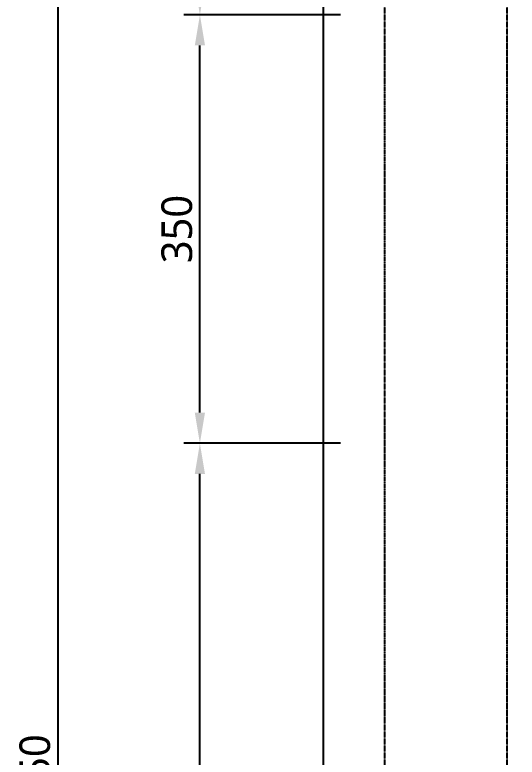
# Model space of a CAD drawing. Header units: millimetres. Extents: x -9013 to 516, y -36629 to 6082.
# Drawn here: x -5500 to -5090, y -35150 to -34543 of the extents above; entities that cross this region are included whole.
import ezdxf

# ---------------------------------------------------------------- set-up
doc = ezdxf.new("R2010")
doc.units = ezdxf.units.MM
doc.header["$LTSCALE"] = 0.05
doc.linetypes.add('CENTER2', pattern=[28.575, 19.05, -3.175, 3.175, -3.175])
doc.layers.get('0').update_dxf_attribs({"lineweight": 18})
doc.layers.get('Defpoints').update_dxf_attribs({"color": 140, "lineweight": 18})
doc.layers.add('1CO', color=4, linetype='Continuous')
doc.layers.add('HWAT___5CS', color=3, linetype='CENTER2')
doc.styles.add('trebuchet_MS', font='trebuc.ttf')
doc.dimstyles.new('MGP', dxfattribs={"dimtxt": 2.5, "dimasz": 2.5, "dimexe": 1.25, "dimexo": 0.625, "dimtad": 1, "dimdec": 0, "dimtxsty": 'trebuchet_MS', "dimcen": 2.5, "dimclrt": 7, "dimadec": 0, "dimazin": 0, "dimtfac": 1, "dimtdec": 0, "dimtmove": 0, "dimatfit": 3, "dimfxl": 1.148294, "dimfxlon": 1, "dimarcsym": 2})

# ---------------------------------------------------------------- blocks, each defined once
blk = doc.blocks.new('*D727')
at = {"color": 0, "lineweight": -2, "transparency": 16777216}
for p, q in [((-5349.77, -33993.41), (-5477.6, -33993.41)), ((-5464.6, -34018.41), (-5464.6, -36318.41)), ((-5349.77, -36343.41), (-5477.6, -36343.41))]:
    blk.add_line(p, q, dxfattribs=at)
at = {"color": 0, "transparency": 16777216}
for points in [[(-5468.76, -34018.41), (-5460.43, -34018.41), (-5464.6, -33993.41)], [(-5468.76, -36318.41), (-5460.43, -36318.41), (-5464.6, -36343.41)]]:
    blk.add_solid(points, dxfattribs=at)
at = {"layer": 'Defpoints', "color": 0, "transparency": 16777216}
for p in [(-5097.85, -33993.41), (-5464.6, -36343.41), (-5097.85, -36343.41)]:
    blk.add_point(p, dxfattribs=at)
at = {"color": 7, "transparency": 16777216, "insert": (-5483.32, -35168.41), "char_height": 25, "attachment_point": 5, "rotation": 90, "style": 'trebuchet_MS'}
blk.add_mtext('2350', dxfattribs=at)
blk = doc.blocks.new('*D762')
at = {"color": 0, "lineweight": -2, "transparency": 16777216}
for p, q in [((-5233.89, -34893.41), (-5361.72, -34893.41)), ((-5348.72, -35468.41), (-5348.72, -34918.41)), ((-5233.89, -35493.41), (-5361.72, -35493.41))]:
    blk.add_line(p, q, dxfattribs=at)
at = {"color": 0, "transparency": 16777216}
for points in [[(-5352.89, -34918.41), (-5344.56, -34918.41), (-5348.72, -34893.41)], [(-5352.89, -35468.41), (-5344.56, -35468.41), (-5348.72, -35493.41)]]:
    blk.add_solid(points, dxfattribs=at)
at = {"layer": 'Defpoints', "color": 0, "transparency": 16777216}
for p in [(-5348.72, -34893.41), (-4897.85, -34893.41), (-4897.85, -35493.41)]:
    blk.add_point(p, dxfattribs=at)
at = {"color": 7, "transparency": 16777216, "insert": (-5367.48, -35193.41), "char_height": 25, "attachment_point": 5, "rotation": 90, "style": 'trebuchet_MS'}
blk.add_mtext('600', dxfattribs=at)
blk = doc.blocks.new('*D763')
at = {"color": 0, "lineweight": -2, "transparency": 16777216}
for p, q in [((-5233.89, -34543.41), (-5361.72, -34543.41)), ((-5348.72, -34868.41), (-5348.72, -34568.41)), ((-5233.89, -34893.41), (-5361.72, -34893.41))]:
    blk.add_line(p, q, dxfattribs=at)
at = {"color": 0, "transparency": 16777216}
for points in [[(-5352.89, -34568.41), (-5344.56, -34568.41), (-5348.72, -34543.41)], [(-5352.89, -34868.41), (-5344.56, -34868.41), (-5348.72, -34893.41)]]:
    blk.add_solid(points, dxfattribs=at)
at = {"layer": 'Defpoints', "color": 0, "transparency": 16777216}
for p in [(-5348.72, -34543.41), (-4847.85, -34543.41), (-4897.85, -34893.41)]:
    blk.add_point(p, dxfattribs=at)
at = {"color": 7, "transparency": 16777216, "insert": (-5367.44, -34718.41), "char_height": 25, "attachment_point": 5, "rotation": 90, "style": 'trebuchet_MS'}
blk.add_mtext('350', dxfattribs=at)
blk = doc.blocks.new('*D764')
at = {"color": 0, "lineweight": -2, "transparency": 16777216}
for p, q in [((-5233.89, -34093.41), (-5361.72, -34093.41)), ((-5348.72, -34518.41), (-5348.72, -34118.41)), ((-5233.89, -34543.41), (-5361.72, -34543.41))]:
    blk.add_line(p, q, dxfattribs=at)
at = {"color": 0, "transparency": 16777216}
for points in [[(-5352.89, -34118.41), (-5344.56, -34118.41), (-5348.72, -34093.41)], [(-5352.89, -34518.41), (-5344.56, -34518.41), (-5348.72, -34543.41)]]:
    blk.add_solid(points, dxfattribs=at)
at = {"layer": 'Defpoints', "color": 0, "transparency": 16777216}
for p in [(-5348.72, -34093.41), (-4818.78, -34093.41), (-4818.78, -34543.41)]:
    blk.add_point(p, dxfattribs=at)
at = {"color": 7, "transparency": 16777216, "insert": (-5367.44, -34318.41), "char_height": 25, "attachment_point": 5, "rotation": 90, "style": 'trebuchet_MS'}
blk.add_mtext('450', dxfattribs=at)

msp = doc.modelspace()

# ---------------------------------------------------------------- linework, layer by layer
at = {"layer": '1CO'}
msp.add_line((-5247.85, -36343.41), (-5247.85, -33993.41), dxfattribs=at)
at = {"layer": 'HWAT___5CS'}
for p, q in [((-5197.85, -36343.41), (-5197.85, -33993.41)), ((-5097.85, -36343.41), (-5097.85, -33993.41))]:
    msp.add_line(p, q, dxfattribs=at)

# ---------------------------------------------------------------- dimensions: what is measured, and where the dimension line sits
for base, p1, p2, picture, middle in [((-5464.6, -36343.41), (-5097.85, -33993.41), (-5097.85, -36343.41), '*D727', (-5483.32, -35168.41)), ((-5348.72, -34093.41), (-4818.78, -34543.41), (-4818.78, -34093.41), '*D764', (-5367.44, -34318.41)), ((-5348.72, -34543.41), (-4897.85, -34893.41), (-4847.85, -34543.41), '*D763', (-5367.44, -34718.41)), ((-5348.72, -34893.41), (-4897.85, -35493.41), (-4897.85, -34893.41), '*D762', (-5367.48, -35193.41))]:
    dim = msp.add_linear_dim(base=base, p1=p1, p2=p2, angle=90, dimstyle='MGP', override={"dimscale": 100, "dimtxt": 0.25, "dimasz": 0.25, "dimexe": 0.13, "dimexo": 0.06, "dimgap": 0.06, "dimarcsym": 1})
    dim.commit()
    dim.dimension.update_dxf_attribs({"geometry": picture, "text_midpoint": middle})

doc.saveas('drawing.dxf')
